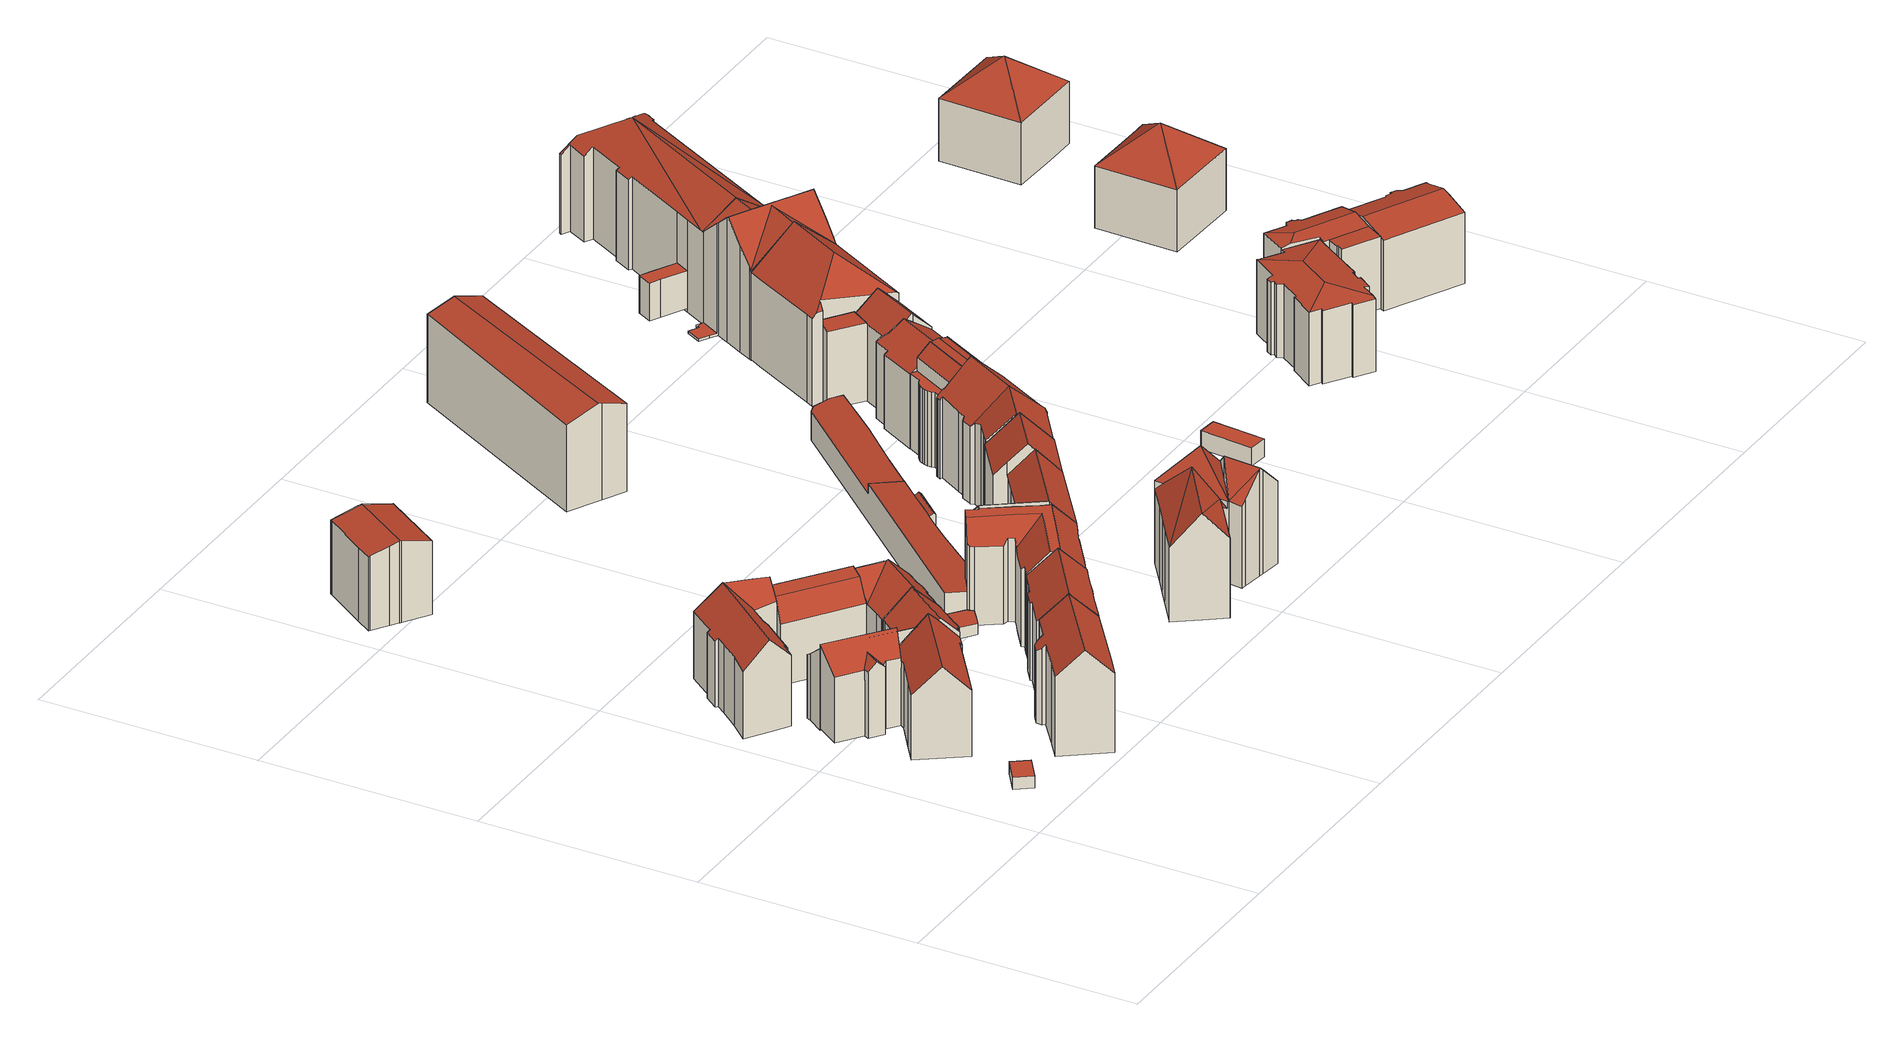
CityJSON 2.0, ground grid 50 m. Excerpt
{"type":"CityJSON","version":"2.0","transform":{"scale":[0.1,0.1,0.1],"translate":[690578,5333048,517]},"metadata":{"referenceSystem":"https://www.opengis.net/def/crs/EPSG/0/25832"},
"CityObjects":{
"building1":{"type":"Building","attributes":{"Gemeindeschluessel":"09162000","HoeheDach":"522.568","HoeheGrund":"519.768","Methode":"1000","NiedrigsteTraufeDesGebaeudes":"522.568","Geometrietyp2DReferenz":"3000","function":"31001_2000","roofType":"1000","measuredHeight":2.8,"storeysAboveGround":1},"geometry":[{"type":"MultiSurface","lod":"2","boundaries":[[[0,1,2,3]],[[4,5,6,7]],[[0,3,4,7]],[[7,6,1,0]],[[5,2,1,6]],[[3,2,5,4]]],"semantics":{"surfaces":[{"type":"WallSurface"},{"type":"GroundSurface"},{"type":"RoofSurface"}],"values":[0,0,1,0,2,0]}}]},
"building2":{"type":"Building","attributes":{"Gemeindeschluessel":"09162000","HoeheDach":"540.890","HoeheGrund":"519.852","Methode":"2000","NiedrigsteTraufeDesGebaeudes":"534.530","Geometrietyp2DReferenz":"3000","function":"31001_1000","roofType":"3100","measuredHeight":21.04,"storeysAboveGround":4},"geometry":[{"type":"MultiSurface","lod":"2","boundaries":[[[8,9,10,11]],[[12,13,14,15]],[[16,17,18,19,20,21,22,23,24,25,26,27,28,29,8,11,12,15]],[[18,30,31,19]],[[32,33,34,35,36,37,38,39]],[[11,10,13,12]],[[16,40,41,17]],[[42,24,23,43]],[[14,13,10,9,44,45,46,47,48]],[[49,22,21,50]],[[28,45,44,29]],[[51,37,36,52]],[[27,26,38,37,51,47,46]],[[48,47,51,52,31,30,41,40]],[[53,49,50,34,33]],[[21,20,35,34,50]],[[20,19,31,52,36,35]],[[27,46,45,28]],[[25,24,42,32,39]],[[25,39,38,26]],[[23,22,49,53,43]],[[53,33,32,42,43]],[[16,15,14,48,40]],[[29,44,9,8]],[[17,41,30,18]]],"semantics":{"surfaces":[{"type":"WallSurface"},{"type":"GroundSurface"},{"type":"RoofSurface"}],"values":[0,0,1,0,2,0,0,0,2,0,0,0,0,2,2,0,0,0,0,0,0,2,0,0,0]}}]},
"building3":{"type":"Building","attributes":{"Gemeindeschluessel":"09162000","HoeheDach":"540.560","HoeheGrund":"519.390","Methode":"2000","NiedrigsteTraufeDesGebaeudes":"534.376","Geometrietyp2DReferenz":"3000","function":"31001_1000","roofType":"3100","measuredHeight":21.17,"storeysAboveGround":4},"geometry":[{"type":"MultiSurface","lod":"2","boundaries":[[[54,55,56,57,58,59]],[[60,61,62,63,64,65,66,67]],[[68,69,70,71]],[[72,73,74,75]],[[76,77,78,79,80,81]],[[64,63,82,83,84,65]],[[79,85,86,87,88,89,55,54,59,90,91,70,69,92,80]],[[93,94,73,72]],[[95,92,69,68]],[[75,74,96,97]],[[78,96,74,73,94,98,66,65,84,86,85,79]],[[55,89,88,99,100,56]],[[84,83,82,101,102,103,104,105,99,88,87,86]],[[97,96,78,77]],[[106,71,70,91,90,107]],[[93,108,67,66,98,94]],[[101,82,63,62]],[[62,61,60,67,108,93,72,75,97,77,76,81,95,68,71,106,107,58,57,56,100,99,105,104,103,102,101]],[[81,80,92,95]],[[107,90,59,58]]],"semantics":{"surfaces":[{"type":"WallSurface"},{"type":"RoofSurface"},{"type":"GroundSurface"}],"values":[0,0,0,0,0,1,1,0,0,0,1,0,0,0,0,0,0,2,0,0]}}]},
"building4":{"type":"Building","attributes":{"Gemeindeschluessel":"09162000","HoeheDach":"543.047","HoeheGrund":"519.090","Methode":"2000","NiedrigsteTraufeDesGebaeudes":"535.725","Geometrietyp2DReferenz":"3000","function":"31001_1000","roofType":"3100","measuredHeight":23.96,"storeysAboveGround":5},"geometry":[{"type":"MultiSurface","lod":"2","boundaries":[[[109,110,111,112]],[[113,114,115,116,117,118,119,120,121,122,123,124,109,112,125]],[[122,126,127,123]],[[114,128,129,115]],[[120,130,131,121]],[[124,132,110,109]],[[130,120,119,133]],[[134,116,115,129]],[[121,131,126,122]],[[124,123,127,135,132]],[[136,111,110,132,135,137]],[[134,129,128,138,137,135,127,126,131,130,133,139,140]],[[117,140,139,118]],[[112,111,136,125]],[[113,125,136,137,138]],[[118,139,133,119]],[[116,134,140,117]],[[113,138,128,114]]],"semantics":{"surfaces":[{"type":"WallSurface"},{"type":"GroundSurface"},{"type":"RoofSurface"}],"values":[0,1,0,0,0,0,0,0,0,0,2,2,0,0,0,0,0,0]}}]},
"building5":{"type":"Building","attributes":{"Gemeindeschluessel":"09162000","HoeheDach":"539.350","HoeheGrund":"519.450","Methode":"2000","NiedrigsteTraufeDesGebaeudes":"533.386","Geometrietyp2DReferenz":"3000","function":"31001_1000","roofType":"3100","measuredHeight":19.9,"storeysAboveGround":4},"geometry":[{"type":"MultiSurface","lod":"2","boundaries":[[[141,142,143,144]],[[145,146,147,148]],[[149,150,151,152,153,154,155,143,142,156,157,158,159,160,161,162,163]],[[164,153,152,165]],[[166,167,168,169,146,145]],[[170,171,172,173,141,144,174,175,164,165,176,177,178,179,180,181,167,166,145,148,182,183,184,185,186,187,188,189,190]],[[174,155,154,175]],[[148,147,191,182]],[[144,143,155,174]],[[169,168,192,193,194,191,147,146]],[[181,180,195,192,168,167]],[[161,160,190,189,188,196]],[[171,158,157,172]],[[187,197,196,188]],[[192,195,163,162,161,196,197,198,199,193]],[[170,159,158,171]],[[176,151,150,177]],[[190,160,159,170]],[[186,198,197,187]],[[165,152,151,176]],[[177,150,149,178]],[[179,178,149,163,195,180]],[[141,173,172,157,156,142]],[[194,183,182,191]],[[194,193,199,198,186,185,184,183]],[[175,154,153,164]]],"semantics":{"surfaces":[{"type":"WallSurface"},{"type":"RoofSurface"},{"type":"GroundSurface"}],"values":[0,0,1,0,0,2,0,0,0,1,0,0,0,0,1,0,0,0,0,0,0,0,0,0,0,0]}}]},
"building6":{"type":"Building","attributes":{"Gemeindeschluessel":"09162000","HoeheDach":"538.580","HoeheGrund":"518.836","Methode":"2000","NiedrigsteTraufeDesGebaeudes":"532.730","Geometrietyp2DReferenz":"3000","function":"31001_1000","roofType":"3100","measuredHeight":19.74,"storeysAboveGround":4},"geometry":[{"type":"MultiSurface","lod":"2","boundaries":[[[200,201,202,203]],[[204,205,206,207]],[[208,209,210,211]],[[212,213,214,215]],[[216,196,217,218]],[[212,219,220,221,213]],[[221,222,223,224,214,213]],[[225,226,204,207,200,203,216,218,227,219,212,215,228,229,208,211]],[[228,215,214,224,230]],[[225,231,232,226]],[[221,220,222]],[[222,233,234,223]],[[229,228,230,234,233,235]],[[205,204,226,232]],[[236,237,238,239,240,217,196]],[[207,206,201,200]],[[239,220,219,227,240]],[[236,202,201,206,205,232,231,210,209,237]],[[216,203,202,236,196]],[[218,217,240,227]],[[223,234,230,224]],[[208,229,235,238,237,209]],[[222,220,239,238,235,233]],[[231,225,211,210]]],"semantics":{"surfaces":[{"type":"WallSurface"},{"type":"RoofSurface"},{"type":"GroundSurface"}],"values":[0,0,0,0,0,0,1,2,0,0,0,0,0,0,1,0,0,1,0,0,1,0,1,0]}}]},
"building7":{"type":"Building","attributes":{"Gemeindeschluessel":"09162000","HoeheDach":"539.548","HoeheGrund":"520.718","Methode":"1000","NiedrigsteTraufeDesGebaeudes":"537.682","Geometrietyp2DReferenz":"3000","function":"31001_9998","roofType":"3100","measuredHeight":18.83,"storeysAboveGround":4},"geometry":[{"type":"MultiSurface","lod":"2","boundaries":[[[241,242,243,244]],[[245,246,247,248]],[[249,248,247,250,242,241]],[[245,251,252,246]],[[245,248,249,241,244,253,254,255,256,257,258,259,260,261,251]],[[258,262,263,259]],[[264,265,252,251,261,260,259,263]],[[257,266,262,258]],[[255,267,268,256]],[[269,243,242,250,264,263,262,266,268,267,270]],[[247,246,252,265,264,250]],[[244,243,269,253]],[[254,270,267,255]],[[253,269,270,254]],[[256,268,266,257]]],"semantics":{"surfaces":[{"type":"WallSurface"},{"type":"GroundSurface"},{"type":"RoofSurface"}],"values":[0,0,0,0,1,0,0,0,0,2,2,0,0,0,0]}}]},
"building8":{"type":"Building","attributes":{"Gemeindeschluessel":"09162000","HoeheDach":"543.020","HoeheGrund":"519.060","Methode":"2000","NiedrigsteTraufeDesGebaeudes":"536.694","Geometrietyp2DReferenz":"3000","function":"31001_1000","roofType":"3100","measuredHeight":23.96,"storeysAboveGround":5},"geometry":[{"type":"MultiSurface","lod":"2","boundaries":[[[271,272,273,274]],[[275,276,277,278]],[[123,279,280,122]],[[131,280,279,281,282,283,284,285,273,272,286,287,288,289]],[[290,288,287,291]],[[292,289,288,290]],[[291,287,286,293]],[[285,284,294,295]],[[278,277,296,297]],[[297,296,298,299]],[[300,301,302,303,294,284,283,282]],[[274,273,285,295]],[[132,304,298,296,277,276,305,300,282,281]],[[306,305,276,275]],[[301,300,305,306]],[[121,131,289,292]],[[306,275,278,297,299,109,124,307,123,122,121,292,290,291,293,271,274,295,294,303,302,301]],[[109,304,132,124]],[[122,280,131,121]],[[307,124,132,281,279,123]],[[293,286,272,271]],[[299,298,304,109]]],"semantics":{"surfaces":[{"type":"WallSurface"},{"type":"RoofSurface"},{"type":"GroundSurface"}],"values":[0,0,0,1,0,0,0,0,0,0,0,0,1,0,0,0,2,0,0,0,0,0]}}]},
"building9":{"type":"Building","attributes":{"Gemeindeschluessel":"09162000","HoeheDach":"522.537","HoeheGrund":"519.190","Methode":"1000","NiedrigsteTraufeDesGebaeudes":"521.813","Geometrietyp2DReferenz":"3000","function":"31001_2000","roofType":"1000","measuredHeight":3.35},"geometry":[{"type":"MultiSurface","lod":"2","boundaries":[[[308,309,310,311]],[[312,313,309,308]],[[314,315,316,317]],[[318,319,320,321,310,309,313,316,315]],[[317,316,313,312]],[[322,323,324,320,319,318]],[[322,318,315,314]],[[323,322,314,317,312,308,311,325,324]],[[321,320,324,325,311,310]]],"semantics":{"surfaces":[{"type":"WallSurface"},{"type":"RoofSurface"},{"type":"GroundSurface"}],"values":[0,0,0,1,0,0,0,2,0]}}]},
"building10":{"type":"Building","attributes":{"Gemeindeschluessel":"09162000","HoeheDach":"542.129","HoeheGrund":"519.040","Methode":"2000","NiedrigsteTraufeDesGebaeudes":"536.549","Geometrietyp2DReferenz":"3000","function":"31001_1000","roofType":"2100","measuredHeight":23.09,"storeysAboveGround":5},"geometry":[{"type":"MultiSurface","lod":"2","boundaries":[[[326,327,328,329,330,331,332]],[[333,334,335,336]],[[337,338,339,340]],[[341,342,343,344,345,346,336,335]],[[347,348,334,333]],[[349,350,351,352]],[[338,353,354,355,356,357,358,359,360,339]],[[340,339,360,361]],[[362,363,364,365,366,349,352,367,368,369,370,371,372,373,374,375,376,377,378,379,337,340,361,380,347,333,336,346,345,344,381,382]],[[370,369,368,383,332,384,385,371]],[[352,351,386,367]],[[378,354,353,379]],[[373,387,388,374]],[[364,363,362,389,390,391]],[[366,365,364,391,392,393]],[[379,353,338,337]],[[372,394,387,373]],[[332,331,330,329,343,342,341,335,334,348,359,358,357,395,384]],[[329,328,396,382,381,344,343]],[[371,385,394,372]],[[384,395,357,356,397,388,387,394,385]],[[383,386,351,350,393,392,391,390,389,396,328,327,326,332]],[[377,355,354,378]],[[388,397,356,355,377,376,375,374]],[[366,393,350,349]],[[360,359,348,347,380,361]],[[382,396,389,362]],[[367,386,383,368]]],"semantics":{"surfaces":[{"type":"WallSurface"},{"type":"RoofSurface"},{"type":"GroundSurface"}],"values":[0,0,0,0,0,0,1,0,2,0,0,0,0,0,0,0,0,1,0,0,1,1,0,0,0,0,0,0]}}]},
"building11":{"type":"Building","attributes":{"Gemeindeschluessel":"09162000","HoeheDach":"521.930","HoeheGrund":"519.240","Methode":"2000","NiedrigsteTraufeDesGebaeudes":"521.150","Geometrietyp2DReferenz":"3000","function":"51009_1610","roofType":"3100","measuredHeight":2.69},"geometry":[{"type":"MultiSurface","lod":"2","boundaries":[[[398,399,400,401,402]],[[398,402,403,404]],[[402,401,405,403]],[[403,405,406,407,404]],[[404,407,399,398]],[[407,406,400,399]],[[406,405,401,400]]],"semantics":{"surfaces":[{"type":"WallSurface"},{"type":"GroundSurface"},{"type":"RoofSurface"}],"values":[0,1,0,0,0,2,2]}}]},
"building12":{"type":"Building","attributes":{"Gemeindeschluessel":"09162000","HoeheDach":"544.071","HoeheGrund":"518.714","Methode":"2000","NiedrigsteTraufeDesGebaeudes":"537.260","Geometrietyp2DReferenz":"3000","function":"31001_9998","roofType":"3100","measuredHeight":25.36,"storeysAboveGround":6},"geometry":[{"type":"MultiSurface","lod":"2","boundaries":[[[408,409,410]],[[411,412,413,414]],[[415,416,412,411]],[[417,414,413,418,419]],[[417,419,420,421]],[[422,423,424,425,426]],[[421,420,427,428]],[[409,429,430,431]],[[432,433,434,435]],[[436,437,438,439]],[[440,426,425,441]],[[424,442,441,425]],[[443,444,445,446]],[[432,435,447,440,441,442,443,446,448,436,439,415,411,414,417,421,428]],[[444,443,442,424]],[[449,410,409,431,450,445,444,424,423]],[[436,448,450,431,430,437]],[[408,427,420,419,418,429,409]],[[446,445,450,448]],[[435,434,449,423,422,447]],[[437,430,429,418,413,412,416,438]],[[447,422,426,440]],[[439,438,416,415]],[[449,434,433,408,410]],[[433,432,428,427,408]]],"semantics":{"surfaces":[{"type":"WallSurface"},{"type":"RoofSurface"},{"type":"GroundSurface"}],"values":[0,0,0,0,0,1,0,0,0,0,0,0,0,2,0,1,0,1,0,0,1,0,0,1,0]}}]},
"building13":{"type":"Building","attributes":{"Gemeindeschluessel":"09162000","HoeheDach":"545.039","HoeheGrund":"517.950","Methode":"2000","NiedrigsteTraufeDesGebaeudes":"535.045","Geometrietyp2DReferenz":"3000","function":"31001_9998","roofType":"3100","measuredHeight":27.09,"storeysAboveGround":5},"geometry":[{"type":"MultiSurface","lod":"2","boundaries":[[[451,452,453]],[[454,455,456]],[[457,458,459,460,461,462]],[[463,464,465]],[[466,467,468,469]],[[470,452,471,472,473,465,464,474]],[[475,476,453,477]],[[478,479,475,480,481,482,483]],[[455,463,465,468,467,484,485,486]],[[487,484,467,466]],[[475,488,474,464,463,489,454,480]],[[481,480,454]],[[490,451,453,491]],[[492,493,494,490,491,495,496,497]],[[488,470,474]],[[498,471,452,451]],[[456,455,486,499]],[[498,451,490,494]],[[495,491,453,476,500]],[[498,494,493,492,497,458,457,462,501,502,479,478,483,503,504,505,506,507,508,487,466,469,473,472,471]],[[497,496,459,458]],[[504,503,483,482,509,510]],[[461,511,500,476,475,479,502,501,462]],[[510,509,454,456]],[[499,486,485,484,487,508,507,506]],[[482,481,454,509]],[[505,504,510,456,499,506]],[[477,452,470,488,475]],[[460,459,496,495,500,511,461]],[[469,468,465,473]],[[454,489,463,455]],[[477,453,452]]],"semantics":{"surfaces":[{"type":"RoofSurface"},{"type":"WallSurface"},{"type":"GroundSurface"}],"values":[0,0,1,1,1,1,1,1,0,1,0,1,0,1,0,1,0,1,0,2,1,1,1,0,1,0,1,0,0,1,1,1]}}]},
"building14":{"type":"Building","attributes":{"Gemeindeschluessel":"09162000","HoeheDach":"527.376","HoeheGrund":"518.482","Methode":"2000","NiedrigsteTraufeDesGebaeudes":"525.059","Geometrietyp2DReferenz":"3000","function":"31001_9998","roofType":"1000","measuredHeight":8.89,"storeysAboveGround":2},"geometry":[{"type":"MultiSurface","lod":"2","boundaries":[[[512,513,514,515]],[[516,517,518,519]],[[520,521,522,523]],[[524,525,526,527]],[[528,529,530,531,532,533]],[[534,535,536,537]],[[519,518,521,520]],[[531,530,538,539,540,526,525,541,536,535,542]],[[528,533,543,544]],[[545,538,530,529]],[[546,547,548,549]],[[550,540,539,551]],[[528,544,512,515,516,519,520,523,547,546,552,534,537,553,524,527,550,551,545,529]],[[546,549,554,552]],[[553,541,525,524]],[[542,555,532,531]],[[516,515,514,517]],[[537,536,541,553]],[[527,526,540,550]],[[547,523,522,548]],[[534,552,554,555,542,535]],[[551,539,538,545]],[[548,522,521,518,517,514,513,543,533,532,555,554,549]],[[544,543,513,512]]],"semantics":{"surfaces":[{"type":"WallSurface"},{"type":"RoofSurface"},{"type":"GroundSurface"}],"values":[0,0,0,0,0,0,0,1,0,0,0,0,2,0,0,0,0,0,0,0,0,0,1,0]}}]},
"building15":{"type":"Building","attributes":{"Gemeindeschluessel":"09162000","HoeheDach":"522.490","HoeheGrund":"519.190","Methode":"2000","NiedrigsteTraufeDesGebaeudes":"521.713","Geometrietyp2DReferenz":"3000","function":"31001_2000","roofType":"3100","measuredHeight":3.3},"geometry":[{"type":"MultiSurface","lod":"2","boundaries":[[[556,557,558,559]],[[560,561,562,563]],[[564,565,566,567]],[[564,563,562,565]],[[568,569,559,558,560,563,564,567,570]],[[570,567,566,571]],[[561,557,556,572,573,565,562]],[[559,569,568,570,571,573,572,556]],[[571,566,565,573]],[[558,557,561,560]]],"semantics":{"surfaces":[{"type":"WallSurface"},{"type":"RoofSurface"},{"type":"GroundSurface"}],"values":[0,1,1,0,0,0,0,2,0,1]}}]},
"building16":{"type":"Building","attributes":{"Gemeindeschluessel":"09162000","HoeheDach":"541.633","HoeheGrund":"519.240","Methode":"1000","NiedrigsteTraufeDesGebaeudes":"539.114","Geometrietyp2DReferenz":"3000","function":"31001_9998","roofType":"3100","measuredHeight":22.39,"storeysAboveGround":6},"geometry":[{"type":"MultiSurface","lod":"2","boundaries":[[[574,575,576,577,578,579,580,581]],[[582,583,584,585]],[[577,584,583,586,578]],[[585,576,575,574,581,587,588,589,582]],[[585,584,577,576]],[[586,583,582,589,588,590]],[[580,591,590,588,587,581]],[[579,578,586,590,591,580]]],"semantics":{"surfaces":[{"type":"WallSurface"},{"type":"RoofSurface"},{"type":"GroundSurface"}],"values":[0,0,1,2,0,0,0,1]}}]},
"building17":{"type":"Building","attributes":{"Gemeindeschluessel":"09162000","HoeheDach":"543.931","HoeheGrund":"518.610","Methode":"2000","NiedrigsteTraufeDesGebaeudes":"536.267","Geometrietyp2DReferenz":"3000","function":"31001_9998","roofType":"3100","measuredHeight":25.32,"storeysAboveGround":5},"geometry":[{"type":"MultiSurface","lod":"2","boundaries":[[[592,593,594,595]],[[596,597,598,599,600,601]],[[602,603,604,605]],[[606,607,608,609]],[[610,611,612,613,614,615]],[[598,597,593,592]],[[616,617,618,619,611,610,620,604,603,621,622,623]],[[624,625,626,627]],[[628,623,622,629]],[[627,626,630,631]],[[619,618,596,601,632,633,634,635,636,637,638,630,626,625,639,612,611]],[[640,632,601,600]],[[641,631,630,638,637,642]],[[634,633,643,644,645,635]],[[646,621,603,602]],[[647,648,649,650,651,652,653,654]],[[655,636,635,645]],[[647,654,656,657,658]],[[642,637,636,655]],[[659,609,608,617,616,660]],[[660,616,623,628]],[[661,662,651,650]],[[643,633,632,640]],[[663,664,665,666]],[[608,607,665,664,657,656,654,653,652,618,617]],[[667,605,604,620,610,615]],[[661,650,649,648,647,658,663,666,606,609,659,660,628,629,646,602,605,667,615,614,613,668,624,627,631,641,642,655,645,644,643,640,600,599,598,592,595]],[[629,622,621,646]],[[652,651,662,594,593,597,596,618]],[[666,665,607,606]],[[658,657,664,663]],[[595,594,662,661]],[[612,639,625,624,668,613]]],"semantics":{"surfaces":[{"type":"WallSurface"},{"type":"RoofSurface"},{"type":"GroundSurface"}],"values":[0,0,0,0,0,0,1,0,0,0,1,0,0,0,0,0,0,0,0,0,0,0,0,0,1,0,2,0,1,0,0,0,0]}}]},
"building18":{"type":"Building","attributes":{"Gemeindeschluessel":"09162000","HoeheDach":"541.870","HoeheGrund":"518.550","Methode":"2000","NiedrigsteTraufeDesGebaeudes":"535.803","Geometrietyp2DReferenz":"3000","function":"31001_9998","roofType":"3100","measuredHeight":23.32,"storeysAboveGround":6},"geometry":[{"type":"MultiSurface","lod":"2","boundaries":[[[669,670,671,672,673,674,675,676,677,678]],[[676,675,679,680]],[[681,682,683,684]],[[685,686,687,688,689,690]],[[691,692,674,673]],[[693,694,695,696,697,683,682,698,699,700,701,702,703,704,705]],[[706,703,702,707]],[[689,708,709,690]],[[710,711,672,671]],[[674,692,679,675]],[[678,677,712,713]],[[684,683,697,714]],[[715,701,700,716]],[[714,697,696,717]],[[718,719,694,693]],[[705,704,703,706,720,721]],[[708,689,688,722,723,724,725,695,694,719]],[[717,696,695,725]],[[726,698,682,681]],[[727,728,729,730]],[[716,700,699,731]],[[680,679,692,691,711,710,732,733,730,729]],[[712,677,676,680,729,728,687,686]],[[687,728,727,734,722,688]],[[707,702,701,715]],[[671,670,669,678,713,735,736,737,738,739,721,720,706,707,715,716,731,726,681,684,714,717,725,724,723,722,734,727,730,733,732,710]],[[739,738,737,736,685,690,709,740,718,693,705,721]],[[672,711,691,673]],[[740,709,708,719,718]],[[731,699,698,726]],[[735,713,712,686,685,736]]],"semantics":{"surfaces":[{"type":"WallSurface"},{"type":"RoofSurface"},{"type":"GroundSurface"}],"values":[0,0,0,1,0,1,0,0,0,1,0,0,0,0,0,0,0,0,0,0,0,0,1,0,0,2,0,1,1,0,0]}}]},
"building19":{"type":"Building","attributes":{"Gemeindeschluessel":"09162000","HoeheDach":"540.002","HoeheGrund":"518.360","Methode":"2000","NiedrigsteTraufeDesGebaeudes":"535.425","Geometrietyp2DReferenz":"3000","function":"31001_1000","roofType":"3100","measuredHeight":21.64,"storeysAboveGround":6},"geometry":[{"type":"MultiSurface","lod":"2","boundaries":[[[741,742,743,744]],[[745,746,747,748]],[[748,747,749,750]],[[751,752,753,754,755,756]],[[744,743,757,758]],[[759,760,761,762]],[[763,764,765,766]],[[767,751,756,768,764,763]],[[765,764,768,756,755,754,761,760,769,770]],[[762,761,754,753]],[[769,760,759,771,758,757]],[[772,773,774,775,750,749]],[[752,751,767,763,766,776,777,745,748,750,775,774,741,744,758,771,759,762,753]],[[746,778,770,769,757,743,742,773,772,749,747]],[[774,773,742,741]],[[777,776,766,765,770,778,746,745]]],"semantics":{"surfaces":[{"type":"WallSurface"},{"type":"RoofSurface"},{"type":"GroundSurface"}],"values":[0,0,0,0,0,0,0,0,1,0,0,0,2,1,0,0]}}]},
"building20":{"type":"Building","attributes":{"Gemeindeschluessel":"09162000","HoeheDach":"521.181","HoeheGrund":"517.048","Methode":"2000","NiedrigsteTraufeDesGebaeudes":"521.181","Geometrietyp2DReferenz":"3000","function":"31001_3000","roofType":"1000","measuredHeight":4.13,"storeysAboveGround":1},"geometry":[{"type":"MultiSurface","lod":"2","boundaries":[[[779,780,781,782]],[[783,784,785,786]],[[780,785,784,781]],[[786,785,780,779]],[[782,781,784,783]],[[782,783,786,779]]],"semantics":{"surfaces":[{"type":"WallSurface"},{"type":"RoofSurface"},{"type":"GroundSurface"}],"values":[0,0,1,0,0,2]}}]},
"building21":{"type":"Building","attributes":{"Gemeindeschluessel":"09162000","HoeheDach":"540.590","HoeheGrund":"518.150","Methode":"2000","NiedrigsteTraufeDesGebaeudes":"535.670","Geometrietyp2DReferenz":"3000","function":"31001_1000","roofType":"3100","measuredHeight":22.44,"storeysAboveGround":5},"geometry":[{"type":"MultiSurface","lod":"2","boundaries":[[[787,788,789,790,791,792,793,794,795]],[[796,797,798,799]],[[800,801,802,803]],[[804,805,801,800]],[[806,807,808,809]],[[810,799,798,811,812,807,806]],[[788,787,812,811]],[[802,801,805,790,789,813]],[[800,803,814,815,796,799,810,806,809,794,793,792,791,804]],[[809,808,795,794]],[[816,813,789,788,811,798,797]],[[814,803,802,813,816,815]],[[812,787,795,808,807]],[[815,816,797,796]],[[791,790,805,804]]],"semantics":{"surfaces":[{"type":"WallSurface"},{"type":"RoofSurface"},{"type":"GroundSurface"}],"values":[0,0,0,0,0,0,0,1,2,0,1,0,1,0,0]}}]},
"building22":{"type":"Building","attributes":{"Gemeindeschluessel":"09162000","HoeheDach":"546.760","HoeheGrund":"518.220","Methode":"2000","NiedrigsteTraufeDesGebaeudes":"538.227","Geometrietyp2DReferenz":"3000","function":"31001_1000","roofType":"3200","measuredHeight":28.54,"storeysAboveGround":5},"geometry":[{"type":"MultiSurface","lod":"2","boundaries":[[[817,818,819,820,821]],[[822,823,824,825,826,827]],[[828,829,818,817,830,831]],[[822,827,832]],[[833,834,835,836,837,838]],[[839,819,818,829]],[[840,831,830,841,826,825]],[[842,843,833,838]],[[830,817,821,841]],[[829,828,831,840,825,824,823,844,842,838,837,836,845,839]],[[832,827,826,841,821,820,835,834,833,843]],[[820,819,839,845,836,835]],[[844,823,822,832,843,842]]],"semantics":{"surfaces":[{"type":"RoofSurface"},{"type":"WallSurface"},{"type":"GroundSurface"}],"values":[0,1,1,0,1,1,1,1,0,2,0,1,1]}}]},
"building23":{"type":"Building","attributes":{"Gemeindeschluessel":"09162000","HoeheDach":"527.473","HoeheGrund":"518.800","Methode":"1000","NiedrigsteTraufeDesGebaeudes":"527.473","Geometrietyp2DReferenz":"3000","function":"31001_2000","roofType":"1000","measuredHeight":8.67},"geometry":[{"type":"MultiSurface","lod":"2","boundaries":[[[846,847,848,849]],[[847,850,851,852,853,854,848]],[[855,853,852,856]],[[849,848,854,857]],[[857,854,853,855]],[[849,857,855,856,858,859,846]],[[859,850,847,846]],[[856,852,851,858]],[[858,851,850,859]]],"semantics":{"surfaces":[{"type":"WallSurface"},{"type":"RoofSurface"},{"type":"GroundSurface"}],"values":[0,1,0,0,0,2,0,0,0]}}]},
"building24":{"type":"Building","attributes":{"Gemeindeschluessel":"09162000","HoeheDach":"547.010","HoeheGrund":"518.020","Methode":"2000","NiedrigsteTraufeDesGebaeudes":"518.590","Geometrietyp2DReferenz":"3000","function":"31001_9998","roofType":"3200","measuredHeight":28.99,"storeysAboveGround":5},"geometry":[{"type":"MultiSurface","lod":"2","boundaries":[[[860,861,862,863]],[[864,865,866,867]],[[868,869,870,871,872]],[[873,874,875,876]],[[877,878,879,880]],[[881,882,883,884]],[[885,886,861,860]],[[887,888,889,890]],[[891,892,893,894]],[[895,896,897,894,893,898]],[[899,900,878,877,901,902]],[[903,904,905,906,907,908]],[[871,909,910,911,912,866,865,913,914,875,874,915,916,917,918]],[[919,920,886,885]],[[921,922,923,924,925,926]],[[927,928,929,892,891,930,931,932,933]],[[934,935,936,937]],[[938,939,899,902]],[[885,860,863,881,884,940,941,942,943,932,931,930,891,894,897,896,907,906,905,944,945,946,938,902,901,877,880,947,948,949,950,951,952,953,954,955,956,957,958,959,960,922,921,926,961,962,963,964,965,966,967,934,937,968,969,970,971,972,873,876,973,974,864,867,975,976,977,978,919]],[[926,925,979,961]],[[863,862,882,881]],[[959,980,981,960]],[[916,915,874,873,972,971]],[[948,982,983,949]],[[890,889,939,938,946,945]],[[984,985,986,987,988,989]],[[990,991,992,993,980,959,958,957,956,955]],[[868,994,869]],[[876,875,914,973]],[[867,866,912,975]],[[995,996,997,928,927,998,991,990,986,985,984,879,878,900]],[[941,940,884,883,999,1000]],[[1001,1002,963,962,961,979]],[[1000,999,883,882,862,861,886,920,1003,910,909,871,870]],[[975,912,911,976]],[[947,880,879,984,989,982,948]],[[927,933,994,868,1004,998]],[[871,918,1005,936,935,1006,1007,1008,1009,1002,1001,979,925,924,923,981,980,993]],[[896,895,908,907]],[[982,989,988,987,1010,1011,1012,1013,983]],[[983,1013,1012,951,950,949]],[[998,1004,1014,992,991]],[[898,893,892,929,997]],[[960,981,923,922]],[[952,1011,1010,953]],[[929,928,997]],[[978,1003,920,919]],[[965,964,1009,1008,1007,966]],[[888,903,908,895,898,997,996,995,900,899,939,889]],[[967,1006,935,934]],[[963,1002,1009,964]],[[966,1007,1006,967]],[[990,955,954,953,1010,987,986]],[[1014,872,871,993,992]],[[1004,868,872,1014]],[[1005,918,917,916,971,970,969,968,937,936]],[[973,914,913,974]],[[1003,978,977,976,911,910]],[[944,905,904,887,890,945]],[[932,943,942,941,1000,870,869,994,933]],[[974,913,865,864]],[[951,1012,1011,952]],[[904,903,888,887]]],"semantics":{"surfaces":[{"type":"WallSurface"},{"type":"RoofSurface"},{"type":"GroundSurface"}],"values":[0,0,1,0,0,0,0,1,0,0,0,0,1,0,0,0,0,0,2,0,0,0,0,0,0,0,0,0,0,0,1,0,0,1,0,0,1,1,0,1,0,1,1,0,0,0,0,0,1,0,0,0,0,1,0,0,0,0,0,0,0,0,1]}}]},
"building25":{"type":"Building","attributes":{"Gemeindeschluessel":"09162000","HoeheDach":"535.712","HoeheGrund":"517.510","Methode":"1000","NiedrigsteTraufeDesGebaeudes":"534.191","Geometrietyp2DReferenz":"3000","function":"31001_1000","roofType":"3200","measuredHeight":18.2,"storeysAboveGround":5},"geometry":[{"type":"MultiSurface","lod":"2","boundaries":[[[1015,1016,1017,1018,1019,1020]],[[1021,1022,1023,1024]],[[1024,1023,1025,1026]],[[1027,1028,1029,1030]],[[1031,1032,1033,1034]],[[1030,1029,1018,1017]],[[1035,1036,1037,1038]],[[1039,1040,1041,1042]],[[1043,1044,1045,1046]],[[1047,1048,1049,1050]],[[1034,1033,1051,1052]],[[1053,1054,1055,1025,1023,1022,1056,1057,1020,1019,1058,1059]],[[1060,1061,1062,1063]],[[1016,1015,1064,1065,1021,1024,1026,1066,1067,1068,1039,1042,1031,1034,1052,1035,1038,1069,1060,1063,1047,1050,1070,1043,1046,1071,1027,1030,1017]],[[1072,1028,1027,1071,1046,1045]],[[1059,1058,1072,1045,1044,1073,1049,1048,1062,1061,1074,1037,1036]],[[1064,1057,1056,1065]],[[1042,1041,1032,1031]],[[1058,1019,1018,1029,1028,1072]],[[1026,1025,1055,1066]],[[1050,1049,1073,1070]],[[1063,1062,1048,1047]],[[1038,1037,1074,1069]],[[1015,1020,1057,1064]],[[1069,1074,1061,1060]],[[1039,1068,1067,1054,1053,1040]],[[1052,1051,1036,1035]],[[1070,1073,1044,1043]],[[1066,1055,1054,1067]],[[1051,1033,1032,1041,1040,1053,1059,1036]],[[1065,1056,1022,1021]]],"semantics":{"surfaces":[{"type":"WallSurface"},{"type":"RoofSurface"},{"type":"GroundSurface"}],"values":[0,0,0,0,0,0,0,0,0,0,0,1,0,2,0,1,0,0,1,0,0,0,0,0,0,0,0,0,0,1,0]}}]},
"building26":{"type":"Building","attributes":{"Gemeindeschluessel":"09162000","HoeheDach":"535.454","HoeheGrund":"517.630","Methode":"2000","NiedrigsteTraufeDesGebaeudes":"532.209","Geometrietyp2DReferenz":"3000","function":"31001_1000","roofType":"3200","measuredHeight":17.82,"storeysAboveGround":5},"geometry":[{"type":"MultiSurface","lod":"2","boundaries":[[[1075,1076,1077,1078,1079,1080,1081]],[[1082,1083,1084,1085,1086,1087]],[[1088,1089,1090,1091]],[[1092,1093,1094,1095,1096,1097]],[[1098,1099,1100,1101,1102,1103,1104,1105,1106,1107]],[[1108,1092,1097,1109,1110,1111]],[[1112,1113,1114,1091,1090,1103,1102,1115]],[[1116,1117,1118,1119]],[[1107,1106,1108,1111,1120]],[[1115,1102,1101,1078,1077,1121]],[[1122,1117,1116,1123,1095,1094]],[[1112,1115,1121,1124]],[[1080,1125,1100,1099,1126,1127,1081]],[[1079,1128,1125,1080]],[[1129,1120,1111,1110]],[[1082,1087,1089,1088]],[[1130,1131,1126,1099,1098,1107,1120,1129]],[[1124,1121,1077,1076]],[[1119,1118,1085,1084]],[[1128,1101,1102,1101,1100,1125]],[[1106,1105,1104,1103,1090,1089,1087,1086,1085,1118,1117,1122,1094,1093,1092,1108]],[[1091,1114,1113,1112,1124,1076,1075,1081,1127,1126,1131,1130,1129,1110,1109,1097,1096,1095,1123,1116,1119,1084,1083,1082,1088]],[[1079,1078,1101,1128]]],"semantics":{"surfaces":[{"type":"WallSurface"},{"type":"RoofSurface"},{"type":"GroundSurface"}],"values":[0,0,0,0,1,0,0,0,1,1,0,0,0,1,0,0,0,0,0,0,1,2,0]}}]},
"building27":{"type":"Building","attributes":{"Gemeindeschluessel":"09162000","HoeheDach":"535.795","HoeheGrund":"517.550","Methode":"1000","NiedrigsteTraufeDesGebaeudes":"533.847","Geometrietyp2DReferenz":"3000","function":"31001_1000","roofType":"3100","measuredHeight":18.25,"storeysAboveGround":5},"geometry":[{"type":"MultiSurface","lod":"2","boundaries":[[[1132,1133,1134,1135,1136,1137,1138,1139,1140,1141,1142]],[[1143,1144,1145,1132,1142,1146,1147]],[[1148,1147,1146,1149]],[[1150,1138,1137,1151]],[[1152,1141,1140,1153]],[[1146,1142,1141,1152,1154,1149]],[[1155,1139,1138,1150]],[[1156,1134,1133,1157]],[[1158,1135,1134,1156]],[[1157,1159,1160,1161,1162,1148,1149,1154,1152,1153,1155,1150,1151,1163,1158,1156]],[[1153,1140,1139,1155]],[[1160,1159,1157,1133,1132,1145]],[[1162,1143,1147,1148]],[[1151,1137,1136,1163]],[[1163,1136,1135,1158]],[[1162,1161,1160,1145,1144,1143]]],"semantics":{"surfaces":[{"type":"RoofSurface"},{"type":"WallSurface"},{"type":"GroundSurface"}],"values":[0,0,1,1,1,1,1,1,1,2,1,1,1,1,1,1]}}]},
"building28":{"type":"Building","attributes":{"Gemeindeschluessel":"09162000","HoeheDach":"539.717","HoeheGrund":"517.608","Methode":"1000","NiedrigsteTraufeDesGebaeudes":"531.822","Geometrietyp2DReferenz":"3000","function":"31001_1000","roofType":"3200","measuredHeight":22.11,"storeysAboveGround":4},"geometry":[{"type":"MultiSurface","lod":"2","boundaries":[[[1164,1165,1166,1167,1168]],[[1169,1166,1165,1170]],[[1168,1171,1172]],[[1170,1165,1164,1173]],[[1169,1170,1173,1174,1175,1176,1177]],[[1176,1178,1167,1177]],[[1164,1168,1172]],[[1175,1171,1178,1176]],[[1177,1167,1166,1169]],[[1174,1172,1171,1175]],[[1173,1164,1172,1174]],[[1168,1167,1178,1171]]],"semantics":{"surfaces":[{"type":"RoofSurface"},{"type":"WallSurface"},{"type":"GroundSurface"}],"values":[0,1,0,1,2,1,0,1,1,1,1,0]}}]},
"building29":{"type":"Building","attributes":{"Gemeindeschluessel":"09162000","HoeheDach":"539.646","HoeheGrund":"517.518","Methode":"1000","NiedrigsteTraufeDesGebaeudes":"531.804","Geometrietyp2DReferenz":"3000","function":"31001_1000","roofType":"3200","measuredHeight":22.13,"storeysAboveGround":4},"geometry":[{"type":"MultiSurface","lod":"2","boundaries":[[[1179,1180,1181,1182]],[[1183,1184,1185,1181]],[[1186,1187,1188,1189,1179,1182,1190,1191]],[[1186,1192,1193,1187]],[[1183,1181,1180]],[[1189,1188,1194,1195,1180,1179]],[[1194,1193,1192,1184,1183]],[[1195,1194,1183,1180]],[[1187,1193,1194,1188]],[[1182,1181,1185,1190]],[[1190,1185,1184,1191]],[[1191,1184,1192,1186]]],"semantics":{"surfaces":[{"type":"WallSurface"},{"type":"RoofSurface"},{"type":"GroundSurface"}],"values":[0,1,2,0,1,0,1,1,0,0,0,0]}}]}
},
"vertices":[
[136,143,28],[136,143,56],[162,107,56],[162,107,28],[110,70,28],[110,70,56],[84,106,56],[84,106,28],
[312,347,29],[312,347,176],[309,351,182],[309,351,29],[198,269,29],[198,269,182],[158,240,182],[158,240,29],[87,338,29],[127,367,29],[191,413,29],[198,423,29],[171,443,29],[158,442,29],[151,433,29],[120,455,29],[126,466,29],[74,505,29],[110,558,29],[300,412,29],[310,405,29],[338,367,29],[191,413,179],[198,423,176],[125,467,180],[161,479,201],[161,442,181],[171,443,185],[197,423,185],[242,457,222],[110,558,222],[74,505,179],[87,338,178],[127,367,178],[126,466,181],[120,455,181],[338,367,176],[310,405,223],[300,412,234],[296,415,239],[124,287,239],[151,433,184],[158,442,183],[242,457,175],[197,423,175],[136,443,201],
[119,815,178],[120,814,180],[120,814,24],[119,815,24],[115,818,24],[115,818,174],[213,764,24],[223,757,24],[252,736,24],[252,736,199],[223,757,193],[213,764,190],[210,766,194],[210,766,24],[79,761,24],[79,761,181],[95,782,181],[95,782,24],[187,720,24],[187,720,184],[126,641,182],[126,641,24],[56,643,24],[97,617,24],[97,617,188],[56,643,236],[6,676,178],[6,676,24],[276,765,235],[252,791,235],[211,834,235],[173,788,236],[210,835,236],[208,837,233],[169,878,178],[133,831,179],[91,786,175],[93,784,178],[45,718,182],[180,727,24],[180,727,193],[45,718,24],[119,645,189],[119,645,24],[203,757,194],[169,878,24],[133,831,24],[276,765,24],[252,791,24],[211,834,24],[210,835,24],[208,837,24],[93,784,24],[91,786,24],[203,757,24],
[503,142,21],[503,142,204],[367,38,203],[367,38,21],[251,102,21],[296,136,21],[352,179,21],[348,185,21],[348,198,21],[368,213,21],[379,210,21],[385,203,21],[433,238,21],[459,202,21],[466,193,21],[473,183,21],[322,5,21],[459,202,247],[466,193,258],[296,136,204],[352,179,204],[385,203,205],[433,238,205],[473,183,252],[379,210,196],[348,185,196],[468,191,260],[322,5,204],[286,53,260],[251,102,203],[368,213,187],[348,198,187],
[399,415,24],[399,415,168],[397,409,166],[397,409,24],[110,558,24],[110,558,213],[135,594,179],[135,594,24],[338,367,188],[368,391,178],[374,391,173],[380,392,169],[386,394,166],[391,398,165],[395,403,164],[401,418,168],[403,420,168],[424,448,167],[438,466,167],[442,472,167],[394,507,224],[354,453,224],[315,399,224],[386,394,24],[380,392,24],[265,439,24],[300,412,24],[300,412,213],[265,439,213],[438,466,24],[424,448,24],[403,420,24],[401,418,24],[395,403,24],[391,398,24],[374,391,24],[368,391,24],[338,367,24],[315,399,24],[310,405,24],[307,407,24],[142,605,24],[303,490,24],[304,490,24],[304,491,24],[325,520,24],[339,538,24],[344,545,24],[394,507,24],[442,472,24],[142,605,169],[307,407,213],[304,490,164],[303,490,164],[310,405,216],[344,545,164],[339,538,164],[325,520,164],[304,491,164],
[444,475,18],[444,475,166],[442,472,166],[442,472,18],[480,524,18],[480,524,166],[460,496,166],[460,496,18],[524,584,18],[524,584,167],[503,556,167],[503,556,18],[237,718,18],[237,718,159],[252,736,198],[252,736,18],[344,545,18],[346,549,163],[346,549,18],[389,608,18],[389,608,168],[389,608,161],[393,614,173],[405,631,208],[255,740,208],[507,545,18],[493,525,18],[362,570,18],[276,765,18],[479,617,18],[276,765,216],[507,545,157],[493,525,157],[424,657,210],[424,657,216],[479,617,210],[405,500,212],[486,611,212],[484,613,210],[385,603,163],[362,570,163],
[58,1487,37],[58,1487,225],[40,1499,219],[40,1499,37],[119,1446,37],[119,1446,207],[63,1484,225],[63,1484,37],[60,1486,37],[60,1486,225],[211,1585,37],[211,1585,207],[5,1523,37],[2,1525,37],[26,1562,37],[92,1658,37],[94,1662,37],[145,1628,37],[149,1625,37],[152,1624,37],[177,1607,37],[145,1628,224],[149,1625,225],[152,1624,225],[177,1607,217],[94,1662,207],[26,1562,207],[92,1658,207],[5,1523,208],[2,1525,207],
[527,312,21],[527,312,201],[555,331,201],[555,331,21],[627,234,21],[627,234,208],[603,216,207],[603,216,21],[466,193,257],[459,202,246],[468,190,260],[617,297,260],[588,336,215],[579,349,201],[574,345,201],[525,315,197],[491,291,197],[494,288,201],[430,242,201],[494,288,21],[491,291,21],[430,242,21],[525,315,21],[579,349,21],[574,345,21],[579,198,207],[579,198,21],[556,182,207],[556,182,21],[650,251,208],[650,251,21],[617,297,21],[588,336,21],[503,142,206],[647,248,208],[647,248,21],[468,190,21],
[625,508,22],[625,508,55],[625,503,55],[625,503,22],[587,538,22],[587,538,55],[535,514,22],[535,514,48],[564,554,55],[564,554,22],[598,469,48],[608,477,50],[629,495,54],[626,501,54],[598,469,22],[608,477,22],[629,495,22],[626,501,22],
[720,361,251],[749,381,251],[776,400,251],[776,400,250],[749,381,250],[720,361,250],[620,292,251],[687,517,20],[687,517,251],[692,518,251],[692,518,20],[629,495,20],[629,495,201],[625,503,202],[625,503,20],[731,464,251],[763,418,250],[774,403,250],[774,403,20],[763,418,20],[731,464,20],[673,539,20],[673,539,251],[703,289,20],[703,289,205],[675,269,205],[675,269,20],[663,446,199],[675,444,212],[682,431,211],[675,425,195],[736,399,250],[704,445,251],[648,523,251],[625,508,208],[625,508,20],[802,357,20],[777,341,20],[751,325,20],[748,322,20],[727,307,20],[657,256,20],[650,251,20],[620,292,20],[608,310,20],[579,349,20],[586,354,20],[605,367,20],[602,373,20],[645,404,20],[675,425,20],[682,431,20],[675,444,20],[663,446,20],[648,523,20],[776,400,20],[806,360,20],[650,251,204],[608,310,251],[579,349,203],[657,256,204],[605,367,203],[602,373,197],[802,357,204],[777,341,205],[751,325,206],[748,322,206],[727,307,206],[586,354,203],[707,379,251],[806,360,204],[645,404,195],
[781,516,22],[781,516,41],[796,527,49],[810,538,42],[810,538,22],[828,513,22],[799,492,22],[828,513,42],[813,503,49],[799,492,42],
[973,484,203],[941,529,257],[941,528,258],[995,671,17],[995,671,204],[1030,621,264],[1030,621,17],[994,672,17],[994,672,203],[1035,615,17],[1034,615,271],[1035,615,270],[1076,560,203],[1076,560,17],[692,518,258],[773,405,258],[790,486,203],[730,566,204],[696,522,253],[1076,559,203],[1076,559,17],[933,540,271],[908,573,231],[908,573,203],[806,359,17],[806,359,203],[775,403,256],[775,403,17],[910,574,17],[910,574,231],[893,597,203],[893,597,17],[696,522,17],[730,566,17],[790,486,17],[799,492,17],[799,492,203],[828,513,203],[828,513,17],[692,518,17],[866,542,17],[773,404,258],[866,542,203],
[1154,94,198],[1168,233,198],[1102,187,256],[1035,161,198],[1036,225,254],[884,117,254],[1035,108,9],[1044,107,9],[1044,107,206],[1035,108,198],[1033,108,196],[1033,108,9],[1036,289,198],[1036,309,198],[1036,309,180],[942,240,9],[942,240,181],[977,265,181],[977,265,9],[1167,233,199],[1168,233,9],[1167,233,9],[1036,309,9],[1036,309,199],[1036,141,198],[1036,141,199],[1102,187,198],[1035,142,9],[1036,141,9],[1035,142,198],[1035,142,181],[1015,143,194],[1015,143,9],[907,215,181],[851,174,180],[846,171,180],[907,215,9],[1080,228,280],[1036,225,198],[1102,100,249],[1095,101,256],[1093,101,9],[1095,101,9],[1102,100,9],[1093,101,255],[1092,101,254],[1092,101,9],[1154,94,9],[845,170,180],[1036,140,199],[1035,131,9],[1036,140,9],[1011,140,9],[917,72,9],[884,117,9],[845,170,9],[846,171,9],[851,174,9],[1011,140,194],[917,72,192],[1035,131,198],
[842,706,15],[842,706,91],[800,656,91],[800,656,15],[730,566,15],[730,566,89],[696,522,89],[696,522,15],[692,518,15],[692,518,89],[687,517,89],[687,517,15],[1195,1109,15],[1195,1109,90],[1198,1107,90],[1198,1107,15],[908,780,15],[1016,902,15],[1016,902,90],[956,834,90],[956,834,91],[908,780,91],[1124,1139,15],[1124,1139,81],[1141,1143,82],[1141,1143,15],[1018,904,90],[1055,944,90],[1106,999,91],[1178,1126,87],[894,882,81],[883,751,91],[883,751,15],[1018,904,15],[626,508,15],[673,539,15],[673,539,93],[626,508,96],[1106,999,15],[1055,944,15],[587,538,15],[1178,1126,15],[587,538,104],[894,882,104],
[989,814,22],[989,814,51],[931,749,51],[931,749,22],[928,752,55],[986,818,55],[979,824,48],[921,758,48],[921,758,47],[979,824,47],[968,833,47],[910,768,47],[921,758,22],[928,752,22],[910,768,22],[968,833,22],[986,818,22],[979,824,22],
[631,1420,22],[698,1386,22],[704,1383,22],[704,1383,244],[698,1386,246],[631,1420,222],[628,1421,221],[628,1421,22],[992,1813,22],[992,1813,225],[757,1355,225],[757,1355,22],[932,1844,246],[677,1510,22],[875,1874,22],[932,1844,22],[875,1874,225],[677,1510,222],
[1202,801,16],[1202,801,252],[1250,774,201],[1250,774,16],[1186,810,269],[1190,807,265],[1190,807,16],[1186,810,16],[1180,814,16],[1180,814,262],[1048,711,16],[1048,711,209],[1057,729,202],[1057,729,16],[1076,560,16],[1076,560,200],[1035,615,264],[1035,615,16],[1054,738,193],[1055,739,193],[1067,762,193],[1067,762,16],[1055,739,16],[1054,738,16],[1030,621,268],[1031,620,269],[1119,685,269],[1060,734,199],[1056,732,199],[1019,689,210],[999,674,210],[995,671,210],[1076,764,16],[1076,764,199],[1086,782,199],[1086,782,16],[995,671,16],[999,674,16],[1117,836,202],[1117,836,16],[1132,840,212],[1133,842,212],[1120,849,199],[1118,850,196],[1116,847,196],[1112,839,196],[1115,838,199],[1075,764,199],[1132,840,16],[1115,838,16],[1112,839,16],[1133,842,16],[1120,849,16],[1118,850,16],[1019,689,16],[1171,628,16],[1172,629,16],[1177,636,16],[1180,639,16],[1180,639,200],[1177,636,201],[1172,629,199],[1171,628,198],[1116,847,16],[1171,628,199],[1170,629,200],[1170,629,16],[1031,620,16],[1030,621,16],[1179,640,16],[1179,640,201],[1100,578,16],[1100,578,200],[1079,563,200],[1079,563,16],[1056,732,16],[1075,764,16],
[1207,798,15],[1234,783,15],[1250,774,15],[1250,774,189],[1234,783,189],[1234,783,214],[1207,798,247],[1207,798,245],[1202,801,246],[1202,801,15],[1265,907,247],[1265,907,245],[1155,908,15],[1155,908,188],[1161,913,188],[1161,913,15],[1180,814,247],[1190,808,249],[1248,917,249],[1238,923,247],[1231,927,245],[1172,818,245],[1292,892,189],[1292,892,214],[1146,833,188],[1204,942,188],[1190,950,188],[1175,921,188],[1167,918,188],[1151,901,188],[1148,894,188],[1146,886,188],[1146,878,188],[1148,870,188],[1133,842,188],[1132,841,188],[1132,840,188],[1133,842,15],[1148,870,15],[1231,927,247],[1172,818,247],[1308,882,15],[1308,882,189],[1190,807,249],[1190,807,15],[1167,918,15],[1146,878,15],[1146,886,15],[1175,921,15],[1146,833,220],[1204,942,220],[1132,841,15],[1132,840,15],[1238,923,15],[1231,927,15],[1204,942,15],[1190,950,15],[1151,901,15],[1252,915,15],[1252,915,248],[1260,910,246],[1260,910,15],[1148,894,15],[1292,892,15],[1265,907,15],[1248,917,15],[1190,808,15],[1180,814,15],[1172,818,15],[1158,826,15],[1146,833,15],[1158,826,233],
[1264,1068,14],[1264,1068,190],[1272,1062,198],[1272,1062,14],[1238,923,14],[1238,923,221],[1190,950,185],[1190,950,14],[1235,1034,184],[1235,1034,14],[1308,882,14],[1339,946,14],[1365,998,14],[1365,998,187],[1339,946,186],[1308,882,185],[1282,1048,208],[1282,1048,14],[1313,1029,14],[1313,1029,228],[1329,1020,216],[1329,1020,14],[1260,910,14],[1260,910,221],[1252,915,228],[1252,915,14],[1306,884,14],[1306,884,186],[1310,1031,230],[1249,916,230],[1310,1031,14],[1237,1033,186],[1242,1030,190],[1242,1030,14],[1237,1033,14],[1249,916,14],[1246,918,14],[1246,918,228],
[1523,329,0],[1523,329,42],[1480,333,42],[1480,333,0],[1491,455,0],[1491,455,42],[1534,451,42],[1534,451,0],
[1341,1161,194],[1341,1161,187],[1383,1130,236],[1387,1128,232],[1387,1128,11],[1383,1130,11],[1341,1161,11],[1280,1205,11],[1280,1205,194],[1282,1048,11],[1282,1048,187],[1320,1119,187],[1320,1119,11],[1365,998,11],[1365,998,192],[1329,1020,232],[1329,1020,11],[1421,1103,11],[1421,1103,192],[1251,1172,11],[1251,1172,190],[1269,1192,192],[1269,1192,11],[1320,1120,11],[1320,1120,187],[1320,1120,190],[1326,1022,236],[1326,1022,11],[1313,1029,11],[1313,1029,221],
[1418,1106,216],[1421,1103,213],[1529,1305,213],[1440,1352,298],[1370,1222,298],[1269,1192,223],[1269,1192,12],[1278,1203,12],[1280,1205,12],[1280,1205,237],[1278,1203,237],[1418,1106,12],[1421,1103,12],[1387,1128,221],[1387,1128,12],[1257,1199,223],[1256,1222,213],[1335,1372,212],[1350,1400,212],[1350,1400,12],[1335,1372,12],[1256,1222,12],[1529,1305,12],[1281,1204,12],[1281,1204,239],[1247,1204,12],[1247,1204,213],[1257,1199,12],[1440,1352,12],
[1400,1634,18],[1400,1634,105],[1377,1646,105],[1377,1646,18],[1457,1604,105],[1474,1637,105],[1419,1666,105],[1395,1678,105],[1395,1679,105],[1395,1678,18],[1419,1666,18],[1395,1679,18],[1474,1637,18],[1457,1604,18],
[1789,1867,10],[1789,1867,213],[1785,1862,214],[1785,1862,10],[1778,1907,10],[1778,1907,210],[1784,1903,211],[1784,1903,10],[1552,1490,237],[1570,1481,223],[1578,1496,223],[1678,1851,276],[1501,1517,276],[1754,1906,10],[1754,1906,218],[1760,1908,215],[1760,1908,10],[1391,1478,10],[1391,1478,296],[1405,1505,269],[1405,1505,10],[1779,1859,10],[1779,1859,217],[1774,1856,219],[1774,1856,10],[1792,1872,10],[1792,1872,213],[1439,1353,296],[1476,1423,296],[1351,1401,215],[1350,1400,215],[1610,1458,10],[1610,1458,194],[1571,1385,291],[1571,1385,10],[1548,1340,255],[1548,1340,10],[1568,1378,10],[1568,1378,300],[1369,1436,256],[1389,1474,300],[1389,1474,10],[1369,1436,10],[1529,1306,214],[1529,1305,214],[1529,1305,10],[1529,1306,10],[1533,1313,10],[1533,1313,223],[1786,1885,221],[1793,1887,217],[1792,1892,215],[1788,1898,212],[1772,1909,211],[1766,1909,213],[1750,1904,221],[1748,1903,222],[1700,1929,222],[1645,1958,222],[1795,1879,10],[1795,1879,214],[1551,1784,10],[1553,1783,10],[1553,1783,222],[1551,1784,221],[1547,1787,217],[1547,1787,10],[1572,1479,222],[1573,1479,222],[1573,1479,194],[1573,1479,10],[1572,1479,10],[1569,1480,10],[1569,1480,224],[1606,1973,10],[1606,1973,192],[1608,1978,193],[1608,1978,10],[1354,1407,10],[1354,1407,222],[1771,1856,10],[1767,1855,10],[1578,1496,10],[1570,1481,10],[1439,1353,10],[1350,1400,10],[1351,1401,10],[1403,1506,10],[1388,1515,10],[1365,1527,10],[1366,1528,10],[1383,1561,10],[1406,1549,10],[1411,1559,10],[1427,1550,10],[1428,1550,10],[1430,1554,10],[1431,1555,10],[1433,1560,10],[1457,1604,10],[1474,1637,10],[1568,1827,10],[1573,1824,10],[1574,1823,10],[1620,1908,10],[1618,1909,10],[1601,1918,10],[1625,1963,10],[1644,1959,10],[1645,1958,10],[1700,1929,10],[1748,1903,10],[1750,1904,10],[1766,1909,10],[1772,1909,10],[1788,1898,10],[1792,1892,10],[1793,1887,10],[1794,1885,10],[1568,1827,217],[1457,1604,222],[1474,1637,222],[1388,1515,16],[1365,1527,16],[1403,1506,269],[1404,1508,268],[1427,1550,226],[1427,1550,16],[1404,1508,16],[1403,1506,16],[1428,1550,226],[1430,1554,222],[1431,1555,222],[1433,1560,222],[1570,1481,224],[1458,1437,300],[1478,1426,300],[1530,1398,300],[1473,1463,274],[1771,1856,221],[1767,1855,223],[1573,1824,221],[1574,1823,222],[1794,1885,216],[1501,1517,274],[1644,1959,221],[1625,1963,208],[1601,1918,207],[1618,1909,221],[1620,1908,222],[1411,1559,16],[1406,1549,16],[1383,1561,16],[1366,1528,16],[1451,1544,237],
[2049,469,5],[2073,505,5],[2073,506,5],[2073,506,172],[2073,505,172],[2049,469,172],[1989,385,5],[1989,385,173],[1975,366,173],[1975,366,5],[1980,362,172],[1980,362,5],[1991,540,5],[1991,540,175],[2000,554,172],[2000,554,5],[1881,327,5],[1881,327,173],[1826,363,173],[1826,363,5],[1807,383,5],[1807,383,174],[1845,438,174],[1845,438,5],[1920,294,5],[1920,294,172],[1878,322,172],[1878,322,5],[1900,518,5],[1900,518,174],[1938,575,175],[1938,575,5],[1882,504,5],[1882,504,173],[1877,508,172],[1877,508,5],[1830,368,174],[1830,368,5],[1927,304,174],[1948,337,174],[1958,330,172],[1993,383,172],[2033,444,172],[1959,481,187],[1907,403,187],[1879,481,5],[1879,481,175],[1874,494,173],[1874,494,5],[2033,444,5],[1993,383,5],[1958,330,5],[1948,337,5],[1927,304,5],[1849,435,5],[1886,522,5],[1940,573,5],[1940,573,175],[1886,522,172],[1849,435,175],
[2064,461,6],[2066,460,6],[2066,460,173],[2064,461,173],[2064,461,152],[2049,469,152],[2049,469,6],[2119,571,6],[2119,573,6],[2119,580,6],[2119,580,174],[2119,573,175],[2119,571,175],[2204,528,6],[2204,528,175],[2198,516,178],[2198,516,6],[2085,587,176],[2087,589,175],[2099,597,173],[2099,597,6],[2087,589,6],[2085,587,6],[2068,509,178],[2073,506,178],[2064,492,175],[2076,486,175],[2161,443,175],[2183,486,185],[2098,529,185],[2082,537,185],[2054,552,185],[2019,542,180],[2037,612,176],[2037,612,6],[2035,613,6],[2035,613,175],[2143,406,6],[2161,443,6],[2183,486,6],[2143,406,172],[2112,591,6],[2112,591,173],[2113,584,174],[2113,584,6],[2000,554,175],[2059,449,172],[2109,592,173],[2109,592,6],[2059,449,6],[2064,492,152],[2073,506,6],[2064,492,6],[2076,486,152],[2000,554,6],[2019,542,6],[2068,509,6],
[2345,375,188],[2368,421,174],[2373,430,172],[2323,455,172],[2322,469,169],[2308,476,169],[2305,471,170],[2293,477,170],[2285,473,172],[2198,516,172],[2171,462,188],[2312,308,168],[2337,358,183],[2342,368,186],[2143,406,171],[2138,396,168],[2138,396,5],[2143,406,5],[2305,471,5],[2308,476,5],[2198,516,5],[2285,473,5],[2171,462,5],[2293,477,5],[2373,430,5],[2368,421,5],[2323,455,5],[2345,375,5],[2342,368,5],[2337,358,5],[2312,308,5],[2322,469,5],
[2335,864,148],[2335,892,148],[2336,947,148],[2338,1055,148],[2241,962,227],[2336,947,6],[2335,892,6],[2148,1059,148],[2144,869,148],[2335,864,6],[2144,869,6],[2148,1059,6],[2296,1056,6],[2338,1055,6],[2296,1056,148],
[2227,1270,5],[2227,1270,148],[2232,1460,148],[2232,1460,5],[2325,1363,226],[2422,1456,148],[2380,1457,148],[2420,1349,5],[2419,1293,5],[2418,1266,5],[2341,1267,5],[2380,1457,5],[2422,1456,5],[2420,1349,148],[2419,1293,148],[2418,1266,148],[2341,1267,148]
]}
